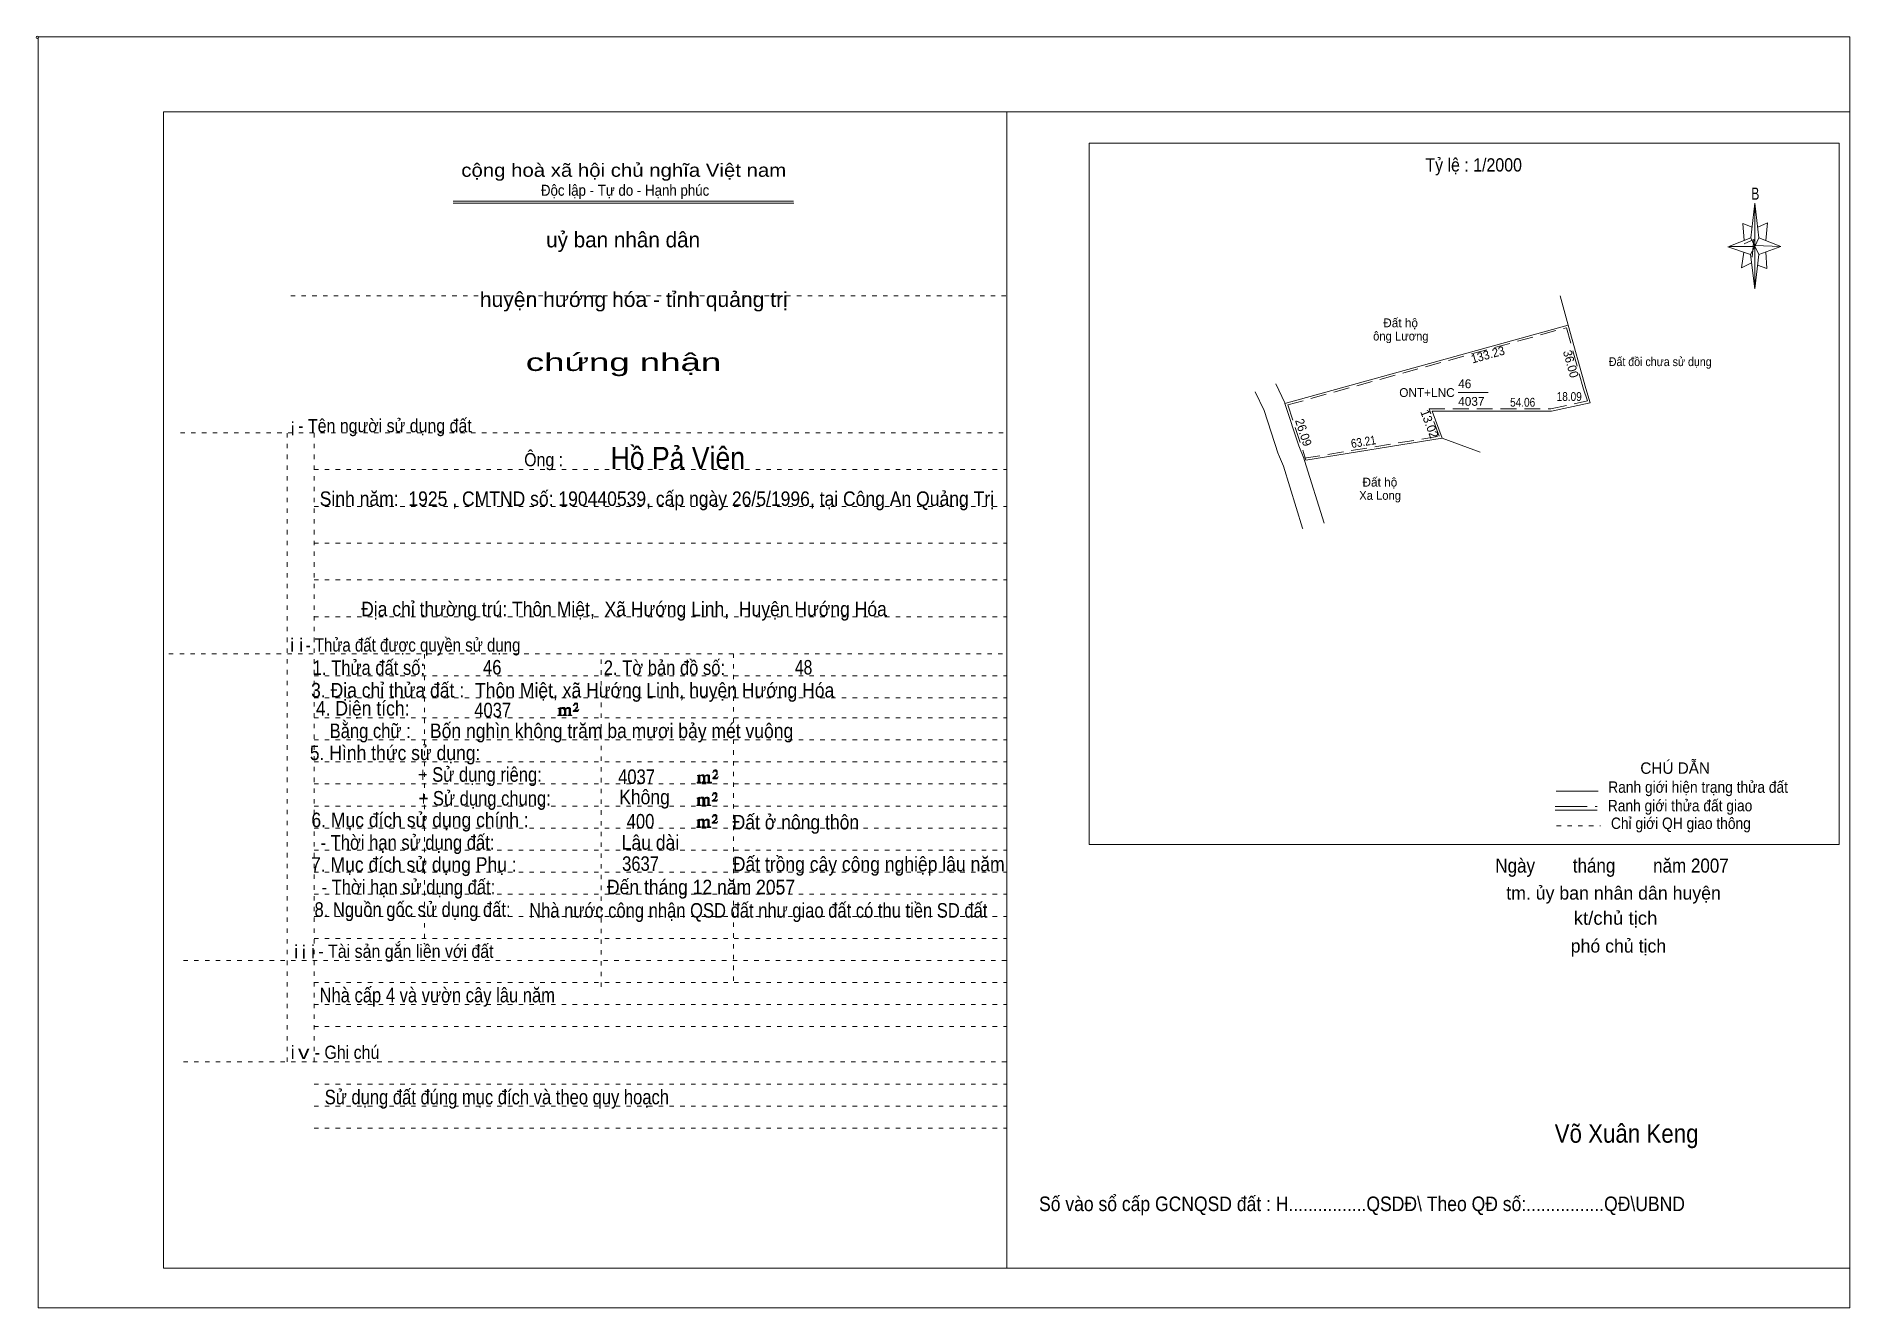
# Model space of a CAD drawing. Header units: centimetres. Extents: x -1.6 to 39.5, y -3.3 to 25.5.
import ezdxf
from ezdxf.enums import TextEntityAlignment as Align

# ---------------------------------------------------------------- set-up
doc = ezdxf.new("R2010")
doc.units = ezdxf.units.CM
doc.header["$LTSCALE"] = 0.12
for name, pattern in [('DOTTED', [1.5, 0.3, -1.2]), ('LONG_DASHED', [7.5, 6, -1.5]), ('MEDIUM_DASHED', [4.5, 3, -1.5])]:
    doc.linetypes.add(name, pattern=pattern)
for name, color, linetype, lineweight in [('1', 7, 'DOTTED', 13), ('10', 7, 'Continuous', 13), ('13', 7, 'Continuous', 13), ('4', 7, 'Continuous', 13), ('5', 7, 'Continuous', 13), ('50', 7, 'Continuous', 13)]:
    doc.layers.add(name, color=color, linetype=linetype, lineweight=lineweight)
doc.layers.add('30', color=7, linetype='Continuous')

msp = doc.modelspace()

# ---------------------------------------------------------------- hatches: boundary and pattern name
at = {"layer": '50'}
for points in [[(10.27, 10.13), (10.27, 10.12), (10.27, 10.11), (10.25, 10.11), (10.24, 10.11), (10.24, 10.1), (10.33, 10.1), (10.33, 10.11), (10.32, 10.11), (10.31, 10.11), (10.31, 10.12), (10.31, 10.13), (10.31, 10.24), (10.31, 10.25), (10.32, 10.26), (10.34, 10.26), (10.35, 10.26), (10.36, 10.26), (10.37, 10.25), (10.39, 10.22), (10.39, 10.13), (10.37, 10.12), (10.37, 10.11), (10.36, 10.11), (10.35, 10.11), (10.35, 10.1), (10.44, 10.1), (10.44, 10.11), (10.43, 10.11), (10.42, 10.11), (10.42, 10.12), (10.42, 10.13), (10.42, 10.24), (10.44, 10.26), (10.45, 10.26), (10.46, 10.26), (10.49, 10.26), (10.49, 10.25), (10.5, 10.24), (10.5, 10.22), (10.5, 10.13), (10.5, 10.12), (10.49, 10.11), (10.49, 10.11), (10.47, 10.11), (10.47, 10.1), (10.56, 10.1), (10.56, 10.11), (10.55, 10.11), (10.54, 10.11), (10.53, 10.12), (10.53, 10.13), (10.53, 10.2), (10.53, 10.25), (10.53, 10.26), (10.52, 10.27), (10.5, 10.28), (10.47, 10.28), (10.46, 10.28), (10.44, 10.27), (10.41, 10.25), (10.41, 10.26), (10.4, 10.28), (10.39, 10.28), (10.37, 10.28), (10.35, 10.28), (10.34, 10.28), (10.32, 10.26), (10.31, 10.26), (10.31, 10.25), (10.31, 10.25), (10.31, 10.26), (10.31, 10.28), (10.24, 10.26), (10.24, 10.26), (10.25, 10.26), (10.27, 10.25), (10.27, 10.24), (10.27, 10.23)], [(10.69, 10.19), (10.72, 10.24), (10.72, 10.24), (10.71, 10.22), (10.69, 10.22), (10.68, 10.22), (10.63, 10.22), (10.66, 10.26), (10.67, 10.27), (10.69, 10.28), (10.69, 10.3), (10.69, 10.32), (10.69, 10.34), (10.69, 10.35), (10.69, 10.37), (10.68, 10.38), (10.67, 10.38), (10.66, 10.39), (10.65, 10.39), (10.63, 10.38), (10.63, 10.38), (10.62, 10.37), (10.61, 10.35), (10.59, 10.33), (10.61, 10.33), (10.61, 10.35), (10.62, 10.35), (10.63, 10.36), (10.65, 10.36), (10.66, 10.36), (10.67, 10.35), (10.68, 10.35), (10.68, 10.32), (10.68, 10.3), (10.66, 10.28), (10.66, 10.26), (10.65, 10.25), (10.59, 10.2), (10.59, 10.19)], [(13.42, 8.61), (13.42, 8.6), (13.42, 8.59), (13.41, 8.59), (13.4, 8.59), (13.4, 8.57), (13.48, 8.57), (13.48, 8.59), (13.47, 8.59), (13.46, 8.59), (13.46, 8.6), (13.46, 8.61), (13.46, 8.72), (13.46, 8.73), (13.47, 8.74), (13.5, 8.74), (13.51, 8.74), (13.52, 8.74), (13.53, 8.73), (13.54, 8.69), (13.54, 8.61), (13.53, 8.6), (13.53, 8.59), (13.52, 8.59), (13.51, 8.59), (13.51, 8.57), (13.6, 8.57), (13.6, 8.59), (13.58, 8.59), (13.57, 8.59), (13.57, 8.6), (13.57, 8.61), (13.57, 8.72), (13.6, 8.74), (13.61, 8.74), (13.62, 8.74), (13.64, 8.74), (13.64, 8.73), (13.65, 8.72), (13.65, 8.69), (13.65, 8.61), (13.65, 8.6), (13.64, 8.59), (13.64, 8.59), (13.63, 8.59), (13.63, 8.57), (13.72, 8.57), (13.72, 8.59), (13.7, 8.59), (13.69, 8.59), (13.68, 8.6), (13.68, 8.61), (13.68, 8.68), (13.68, 8.73), (13.68, 8.74), (13.67, 8.75), (13.65, 8.76), (13.63, 8.76), (13.62, 8.76), (13.6, 8.75), (13.56, 8.73), (13.56, 8.74), (13.55, 8.76), (13.54, 8.76), (13.53, 8.76), (13.51, 8.76), (13.5, 8.76), (13.47, 8.74), (13.46, 8.74), (13.46, 8.73), (13.46, 8.73), (13.46, 8.74), (13.46, 8.76), (13.4, 8.74), (13.4, 8.74), (13.41, 8.74), (13.42, 8.73), (13.42, 8.72), (13.42, 8.71)], [(13.85, 8.67), (13.87, 8.72), (13.87, 8.72), (13.86, 8.69), (13.85, 8.69), (13.84, 8.69), (13.78, 8.69), (13.82, 8.74), (13.83, 8.75), (13.85, 8.76), (13.85, 8.78), (13.85, 8.79), (13.85, 8.82), (13.85, 8.83), (13.85, 8.85), (13.84, 8.86), (13.83, 8.86), (13.82, 8.87), (13.8, 8.87), (13.78, 8.86), (13.78, 8.86), (13.77, 8.85), (13.76, 8.83), (13.75, 8.81), (13.76, 8.81), (13.76, 8.83), (13.77, 8.83), (13.78, 8.84), (13.8, 8.84), (13.82, 8.84), (13.83, 8.83), (13.84, 8.83), (13.84, 8.79), (13.84, 8.78), (13.82, 8.76), (13.82, 8.74), (13.8, 8.73), (13.75, 8.68), (13.75, 8.67)], [(13.41, 8.09), (13.41, 8.08), (13.41, 8.07), (13.4, 8.07), (13.39, 8.07), (13.39, 8.06), (13.48, 8.06), (13.48, 8.07), (13.47, 8.07), (13.45, 8.07), (13.45, 8.08), (13.45, 8.09), (13.45, 8.2), (13.45, 8.21), (13.47, 8.23), (13.49, 8.23), (13.5, 8.23), (13.51, 8.23), (13.52, 8.21), (13.53, 8.18), (13.53, 8.09), (13.52, 8.08), (13.52, 8.07), (13.51, 8.07), (13.5, 8.07), (13.5, 8.06), (13.59, 8.06), (13.59, 8.07), (13.58, 8.07), (13.57, 8.07), (13.57, 8.08), (13.57, 8.09), (13.57, 8.2), (13.59, 8.23), (13.6, 8.23), (13.61, 8.23), (13.63, 8.23), (13.63, 8.21), (13.64, 8.2), (13.64, 8.18), (13.64, 8.09), (13.64, 8.08), (13.63, 8.07), (13.63, 8.07), (13.62, 8.07), (13.62, 8.06), (13.71, 8.06), (13.71, 8.07), (13.7, 8.07), (13.69, 8.07), (13.67, 8.08), (13.67, 8.09), (13.67, 8.17), (13.67, 8.21), (13.67, 8.23), (13.66, 8.24), (13.64, 8.25), (13.62, 8.25), (13.61, 8.25), (13.59, 8.24), (13.55, 8.21), (13.55, 8.23), (13.54, 8.25), (13.53, 8.25), (13.52, 8.25), (13.5, 8.25), (13.49, 8.25), (13.47, 8.23), (13.45, 8.23), (13.45, 8.21), (13.45, 8.21), (13.45, 8.23), (13.45, 8.25), (13.39, 8.23), (13.39, 8.23), (13.4, 8.23), (13.41, 8.21), (13.41, 8.2), (13.41, 8.19)], [(13.84, 8.16), (13.86, 8.2), (13.86, 8.2), (13.85, 8.18), (13.84, 8.18), (13.83, 8.18), (13.77, 8.18), (13.81, 8.23), (13.82, 8.24), (13.84, 8.25), (13.84, 8.27), (13.84, 8.28), (13.84, 8.3), (13.84, 8.31), (13.84, 8.34), (13.83, 8.35), (13.82, 8.35), (13.81, 8.36), (13.8, 8.36), (13.77, 8.35), (13.77, 8.35), (13.76, 8.34), (13.75, 8.31), (13.74, 8.29), (13.75, 8.29), (13.75, 8.31), (13.76, 8.31), (13.77, 8.33), (13.8, 8.33), (13.81, 8.33), (13.82, 8.31), (13.83, 8.31), (13.83, 8.28), (13.83, 8.27), (13.81, 8.25), (13.81, 8.23), (13.8, 8.21), (13.74, 8.17), (13.74, 8.16)], [(13.84, 7.66), (13.86, 7.71), (13.86, 7.71), (13.85, 7.68), (13.84, 7.68), (13.83, 7.68), (13.77, 7.68), (13.81, 7.73), (13.82, 7.74), (13.84, 7.75), (13.84, 7.77), (13.84, 7.78), (13.84, 7.81), (13.84, 7.82), (13.84, 7.84), (13.83, 7.85), (13.82, 7.85), (13.81, 7.86), (13.79, 7.86), (13.77, 7.85), (13.77, 7.85), (13.76, 7.84), (13.75, 7.82), (13.74, 7.8), (13.75, 7.8), (13.75, 7.82), (13.76, 7.82), (13.77, 7.83), (13.79, 7.83), (13.81, 7.83), (13.82, 7.82), (13.83, 7.82), (13.83, 7.78), (13.83, 7.77), (13.81, 7.75), (13.81, 7.73), (13.79, 7.72), (13.74, 7.67), (13.74, 7.66)], [(13.41, 7.6), (13.41, 7.59), (13.41, 7.58), (13.4, 7.58), (13.39, 7.58), (13.39, 7.56), (13.47, 7.56), (13.47, 7.58), (13.46, 7.58), (13.45, 7.58), (13.45, 7.59), (13.45, 7.6), (13.45, 7.71), (13.45, 7.72), (13.46, 7.73), (13.49, 7.73), (13.5, 7.73), (13.51, 7.73), (13.52, 7.72), (13.53, 7.68), (13.53, 7.6), (13.52, 7.59), (13.52, 7.58), (13.51, 7.58), (13.5, 7.58), (13.5, 7.56), (13.59, 7.56), (13.59, 7.58), (13.57, 7.58), (13.56, 7.58), (13.56, 7.59), (13.56, 7.6), (13.56, 7.71), (13.59, 7.73), (13.6, 7.73), (13.61, 7.73), (13.63, 7.73), (13.63, 7.72), (13.64, 7.71), (13.64, 7.68), (13.64, 7.6), (13.64, 7.59), (13.63, 7.58), (13.63, 7.58), (13.62, 7.58), (13.62, 7.56), (13.71, 7.56), (13.71, 7.58), (13.69, 7.58), (13.68, 7.58), (13.67, 7.59), (13.67, 7.6), (13.67, 7.67), (13.67, 7.72), (13.67, 7.73), (13.66, 7.74), (13.64, 7.75), (13.62, 7.75), (13.61, 7.75), (13.59, 7.74), (13.55, 7.72), (13.55, 7.73), (13.54, 7.75), (13.53, 7.75), (13.52, 7.75), (13.5, 7.75), (13.49, 7.75), (13.46, 7.73), (13.45, 7.73), (13.45, 7.72), (13.45, 7.72), (13.45, 7.73), (13.45, 7.75), (13.39, 7.73), (13.39, 7.73), (13.4, 7.73), (13.41, 7.72), (13.41, 7.71), (13.41, 7.7)]]:
    msp.add_hatch(color=256, dxfattribs=at).paths.add_polyline_path(points)

# ---------------------------------------------------------------- linework, layer by layer
at = {"layer": '1', "linetype": 'Continuous'}
for p, q in [((1.31, -2.42), (1.31, 23.78)), ((1.31, 23.78), (39.51, 23.78)), ((20.41, -2.42), (20.41, 23.78)), ((39.51, -2.42), (39.51, 23.78)), ((7.87, 21.76), (15.58, 21.76)), ((7.87, 21.71), (15.59, 21.71)), ((37.26, 20.55), (36.75, 20.72)), ((1.31, -2.42), (39.51, -2.42))]:
    msp.add_line(p, q, dxfattribs=at)
at = {"layer": '1'}
for p, q in [((4.19, 19.61), (20.41, 19.61)), ((1.69, 16.51), (20.41, 16.51)), ((4.11, 2.25), (4.11, 16.51)), ((4.72, 2.25), (4.72, 16.51)), ((4.72, 15.68), (20.41, 15.68)), ((4.72, 14.84), (20.41, 14.84)), ((4.72, 14.01), (20.41, 14.01)), ((4.72, 13.18), (20.41, 13.18)), ((4.72, 12.34), (20.41, 12.34)), ((1.43, 11.5), (20.41, 11.5)), ((7.22, 5.05), (7.22, 11.5)), ((11.22, 3.95), (11.22, 11.5)), ((14.22, 4.09), (14.22, 11.5)), ((4.72, 11), (20.41, 11)), ((4.72, 10.5), (20.41, 10.5)), ((4.72, 10.05), (20.41, 10.05)), ((4.72, 9.55), (20.41, 9.55)), ((4.72, 9.05), (20.41, 9.05)), ((4.72, 8.55), (20.41, 8.55)), ((4.72, 8.05), (20.41, 8.05)), ((4.72, 7.55), (20.41, 7.55)), ((4.72, 7.05), (20.41, 7.05)), ((4.72, 6.55), (20.41, 6.55)), ((4.72, 6.05), (20.41, 6.05)), ((4.72, 5.55), (20.41, 5.55)), ((4.72, 5.05), (20.41, 5.05)), ((1.76, 4.55), (20.41, 4.55)), ((4.72, 4.05), (20.41, 4.05)), ((4.72, 3.55), (20.41, 3.55)), ((4.72, 3.05), (20.41, 3.05)), ((1.76, 2.25), (20.41, 2.25)), ((4.72, 1.75), (20.41, 1.75)), ((4.72, 1.25), (20.41, 1.25)), ((4.72, 0.75), (20.41, 0.75))]:
    msp.add_line(p, q, dxfattribs=at)
at = {"layer": '1', "linetype": 'Continuous'}
msp.add_lwpolyline([(-1.53, -3.32), (39.51, -3.32), (39.51, 25.48), (-1.53, 25.48)], close=True, dxfattribs=at)
msp.add_lwpolyline([(37.27, 20.35), (37.06, 20.25), (37.11, 20.6)], dxfattribs=at)
at = {"layer": '10'}
for p, q in [((32.95, 19.61), (33.13, 18.95)), ((26.71, 17.17), (33.13, 18.95)), ((27.19, 15.89), (30.28, 16.39)), ((30.28, 16.39), (31.14, 16.07)), ((27.16, 15.88), (27.6, 14.46))]:
    msp.add_line(p, q, dxfattribs=at)
at = {"layer": '10', "linetype": 'MEDIUM_DASHED'}
for p, q in [((26.78, 17.14), (33.09, 18.89)), ((26.78, 17.14), (27.19, 15.89)), ((27.15, 15.93), (30.21, 16.43))]:
    msp.add_line(p, q, dxfattribs=at)
at = {"layer": '10'}
for points in [[(30.28, 16.39), (30.05, 17), (32.75, 17), (33.63, 17.19), (33.53, 17.51), (33.13, 18.95)], [(26.57, 16.02), (26.56, 16.03), (26.24, 17.01), (26.04, 17.44)], [(26.71, 17.17), (26.71, 17.19), (26.51, 17.62)], [(26.71, 17.17), (27.03, 16.21), (27.14, 15.93), (27.16, 15.88)], [(27.12, 14.33), (27.11, 14.35), (26.68, 15.75), (26.57, 16.02)]]:
    msp.add_lwpolyline(points, dxfattribs=at)
at = {"layer": '10', "linetype": 'MEDIUM_DASHED'}
msp.add_lwpolyline([(30.21, 16.43), (29.98, 17.05), (32.74, 17.05), (33.57, 17.23), (33.48, 17.5), (33.09, 18.89)], dxfattribs=at)
at = {"layer": '13'}
msp.add_line((30.64, 17.42), (31.32, 17.42), dxfattribs=at)
at = {"layer": '4'}
for p, q in [((32.86, 8.39), (33.81, 8.39)), ((32.84, 7.96), (33.79, 7.96))]:
    msp.add_line(p, q, dxfattribs=at)
at = {"layer": '4', "linetype": 'LONG_DASHED'}
msp.add_line((32.84, 8.04), (33.79, 8.04), dxfattribs=at)
at = {"layer": '4', "linetype": 'DOTTED'}
msp.add_line((32.87, 7.6), (33.86, 7.6), dxfattribs=at)
at = {"layer": '4'}
msp.add_lwpolyline([(22.28, 23.07), (39.27, 23.07), (39.27, 7.18), (22.28, 7.18)], close=True, dxfattribs=at)
msp.add_circle((-1.55, 25.47), 0.025, dxfattribs=at)
at = {"layer": '5'}
for p, q in [((37.27, 20.93), (37.36, 21.71)), ((37.45, 20.55), (37.36, 19.77)), ((37.45, 20.93), (37.95, 20.73)), ((37.61, 20.61), (37.63, 20.23)), ((37.63, 20.23), (37.42, 20.31))]:
    msp.add_line(p, q, dxfattribs=at)
for points in [[(37.36, 21.71), (37.45, 20.93), (37.36, 20.73)], [(37.36, 20.73), (36.77, 20.73), (37.27, 20.93), (37.45, 20.55), (37.95, 20.73), (37.36, 20.75)], [(37.36, 20.73), (37.36, 19.77), (37.26, 20.55)]]:
    msp.add_lwpolyline(points, close=True, dxfattribs=at)
for points in [[(37.3, 21.17), (37.09, 21.25), (37.12, 20.87)], [(37.43, 21.17), (37.65, 21.27), (37.61, 20.87)], [(37.36, 20.73), (37.27, 20.93), (36.77, 20.73)], [(37.12, 20.79), (37.34, 20.89), (37.3, 20.49)], [(37.36, 20.73), (37.45, 20.55), (37.95, 20.73)]]:
    msp.add_lwpolyline(points, dxfattribs=at)
at = {"layer": '50'}
for points in [[(10.27, 10.13), (10.27, 10.12), (10.27, 10.11), (10.25, 10.11), (10.24, 10.11), (10.24, 10.1), (10.33, 10.1), (10.33, 10.11), (10.32, 10.11), (10.31, 10.11), (10.31, 10.12), (10.31, 10.13), (10.31, 10.24), (10.31, 10.25), (10.32, 10.26), (10.34, 10.26), (10.35, 10.26), (10.36, 10.26), (10.37, 10.25), (10.39, 10.22), (10.39, 10.13), (10.37, 10.12), (10.37, 10.11), (10.36, 10.11), (10.35, 10.11), (10.35, 10.1), (10.44, 10.1), (10.44, 10.11), (10.43, 10.11), (10.42, 10.11), (10.42, 10.12), (10.42, 10.13), (10.42, 10.24), (10.44, 10.26), (10.45, 10.26), (10.46, 10.26), (10.49, 10.26), (10.49, 10.25), (10.5, 10.24), (10.5, 10.22), (10.5, 10.13), (10.5, 10.12), (10.49, 10.11), (10.49, 10.11), (10.47, 10.11), (10.47, 10.1), (10.56, 10.1), (10.56, 10.11), (10.55, 10.11), (10.54, 10.11), (10.53, 10.12), (10.53, 10.13), (10.53, 10.2), (10.53, 10.25), (10.53, 10.26), (10.52, 10.27), (10.5, 10.28), (10.47, 10.28), (10.46, 10.28), (10.44, 10.27), (10.41, 10.25), (10.41, 10.26), (10.4, 10.28), (10.39, 10.28), (10.37, 10.28), (10.35, 10.28), (10.34, 10.28), (10.32, 10.26), (10.31, 10.26), (10.31, 10.25), (10.31, 10.25), (10.31, 10.26), (10.31, 10.28), (10.24, 10.26), (10.24, 10.26), (10.25, 10.26), (10.27, 10.25), (10.27, 10.24), (10.27, 10.23)], [(10.69, 10.19), (10.72, 10.24), (10.72, 10.24), (10.71, 10.22), (10.69, 10.22), (10.68, 10.22), (10.63, 10.22), (10.66, 10.26), (10.67, 10.27), (10.69, 10.28), (10.69, 10.3), (10.69, 10.32), (10.69, 10.34), (10.69, 10.35), (10.69, 10.37), (10.68, 10.38), (10.67, 10.38), (10.66, 10.39), (10.65, 10.39), (10.63, 10.38), (10.63, 10.38), (10.62, 10.37), (10.61, 10.35), (10.59, 10.33), (10.61, 10.33), (10.61, 10.35), (10.62, 10.35), (10.63, 10.36), (10.65, 10.36), (10.66, 10.36), (10.67, 10.35), (10.68, 10.35), (10.68, 10.32), (10.68, 10.3), (10.66, 10.28), (10.66, 10.26), (10.65, 10.25), (10.59, 10.2), (10.59, 10.19)], [(13.42, 8.61), (13.42, 8.6), (13.42, 8.59), (13.41, 8.59), (13.4, 8.59), (13.4, 8.57), (13.48, 8.57), (13.48, 8.59), (13.47, 8.59), (13.46, 8.59), (13.46, 8.6), (13.46, 8.61), (13.46, 8.72), (13.46, 8.73), (13.47, 8.74), (13.5, 8.74), (13.51, 8.74), (13.52, 8.74), (13.53, 8.73), (13.54, 8.69), (13.54, 8.61), (13.53, 8.6), (13.53, 8.59), (13.52, 8.59), (13.51, 8.59), (13.51, 8.57), (13.6, 8.57), (13.6, 8.59), (13.58, 8.59), (13.57, 8.59), (13.57, 8.6), (13.57, 8.61), (13.57, 8.72), (13.6, 8.74), (13.61, 8.74), (13.62, 8.74), (13.64, 8.74), (13.64, 8.73), (13.65, 8.72), (13.65, 8.69), (13.65, 8.61), (13.65, 8.6), (13.64, 8.59), (13.64, 8.59), (13.63, 8.59), (13.63, 8.57), (13.72, 8.57), (13.72, 8.59), (13.7, 8.59), (13.69, 8.59), (13.68, 8.6), (13.68, 8.61), (13.68, 8.68), (13.68, 8.73), (13.68, 8.74), (13.67, 8.75), (13.65, 8.76), (13.63, 8.76), (13.62, 8.76), (13.6, 8.75), (13.56, 8.73), (13.56, 8.74), (13.55, 8.76), (13.54, 8.76), (13.53, 8.76), (13.51, 8.76), (13.5, 8.76), (13.47, 8.74), (13.46, 8.74), (13.46, 8.73), (13.46, 8.73), (13.46, 8.74), (13.46, 8.76), (13.4, 8.74), (13.4, 8.74), (13.41, 8.74), (13.42, 8.73), (13.42, 8.72), (13.42, 8.71)], [(13.85, 8.67), (13.87, 8.72), (13.87, 8.72), (13.86, 8.69), (13.85, 8.69), (13.84, 8.69), (13.78, 8.69), (13.82, 8.74), (13.83, 8.75), (13.85, 8.76), (13.85, 8.78), (13.85, 8.79), (13.85, 8.82), (13.85, 8.83), (13.85, 8.85), (13.84, 8.86), (13.83, 8.86), (13.82, 8.87), (13.8, 8.87), (13.78, 8.86), (13.78, 8.86), (13.77, 8.85), (13.76, 8.83), (13.75, 8.81), (13.76, 8.81), (13.76, 8.83), (13.77, 8.83), (13.78, 8.84), (13.8, 8.84), (13.82, 8.84), (13.83, 8.83), (13.84, 8.83), (13.84, 8.79), (13.84, 8.78), (13.82, 8.76), (13.82, 8.74), (13.8, 8.73), (13.75, 8.68), (13.75, 8.67)], [(13.41, 8.09), (13.41, 8.08), (13.41, 8.07), (13.4, 8.07), (13.39, 8.07), (13.39, 8.06), (13.48, 8.06), (13.48, 8.07), (13.47, 8.07), (13.45, 8.07), (13.45, 8.08), (13.45, 8.09), (13.45, 8.2), (13.45, 8.21), (13.47, 8.23), (13.49, 8.23), (13.5, 8.23), (13.51, 8.23), (13.52, 8.21), (13.53, 8.18), (13.53, 8.09), (13.52, 8.08), (13.52, 8.07), (13.51, 8.07), (13.5, 8.07), (13.5, 8.06), (13.59, 8.06), (13.59, 8.07), (13.58, 8.07), (13.57, 8.07), (13.57, 8.08), (13.57, 8.09), (13.57, 8.2), (13.59, 8.23), (13.6, 8.23), (13.61, 8.23), (13.63, 8.23), (13.63, 8.21), (13.64, 8.2), (13.64, 8.18), (13.64, 8.09), (13.64, 8.08), (13.63, 8.07), (13.63, 8.07), (13.62, 8.07), (13.62, 8.06), (13.71, 8.06), (13.71, 8.07), (13.7, 8.07), (13.69, 8.07), (13.67, 8.08), (13.67, 8.09), (13.67, 8.17), (13.67, 8.21), (13.67, 8.23), (13.66, 8.24), (13.64, 8.25), (13.62, 8.25), (13.61, 8.25), (13.59, 8.24), (13.55, 8.21), (13.55, 8.23), (13.54, 8.25), (13.53, 8.25), (13.52, 8.25), (13.5, 8.25), (13.49, 8.25), (13.47, 8.23), (13.45, 8.23), (13.45, 8.21), (13.45, 8.21), (13.45, 8.23), (13.45, 8.25), (13.39, 8.23), (13.39, 8.23), (13.4, 8.23), (13.41, 8.21), (13.41, 8.2), (13.41, 8.19)], [(13.84, 8.16), (13.86, 8.2), (13.86, 8.2), (13.85, 8.18), (13.84, 8.18), (13.83, 8.18), (13.77, 8.18), (13.81, 8.23), (13.82, 8.24), (13.84, 8.25), (13.84, 8.27), (13.84, 8.28), (13.84, 8.3), (13.84, 8.31), (13.84, 8.34), (13.83, 8.35), (13.82, 8.35), (13.81, 8.36), (13.8, 8.36), (13.77, 8.35), (13.77, 8.35), (13.76, 8.34), (13.75, 8.31), (13.74, 8.29), (13.75, 8.29), (13.75, 8.31), (13.76, 8.31), (13.77, 8.33), (13.8, 8.33), (13.81, 8.33), (13.82, 8.31), (13.83, 8.31), (13.83, 8.28), (13.83, 8.27), (13.81, 8.25), (13.81, 8.23), (13.8, 8.21), (13.74, 8.17), (13.74, 8.16)], [(13.84, 7.66), (13.86, 7.71), (13.86, 7.71), (13.85, 7.68), (13.84, 7.68), (13.83, 7.68), (13.77, 7.68), (13.81, 7.73), (13.82, 7.74), (13.84, 7.75), (13.84, 7.77), (13.84, 7.78), (13.84, 7.81), (13.84, 7.82), (13.84, 7.84), (13.83, 7.85), (13.82, 7.85), (13.81, 7.86), (13.79, 7.86), (13.77, 7.85), (13.77, 7.85), (13.76, 7.84), (13.75, 7.82), (13.74, 7.8), (13.75, 7.8), (13.75, 7.82), (13.76, 7.82), (13.77, 7.83), (13.79, 7.83), (13.81, 7.83), (13.82, 7.82), (13.83, 7.82), (13.83, 7.78), (13.83, 7.77), (13.81, 7.75), (13.81, 7.73), (13.79, 7.72), (13.74, 7.67), (13.74, 7.66)], [(13.41, 7.6), (13.41, 7.59), (13.41, 7.58), (13.4, 7.58), (13.39, 7.58), (13.39, 7.56), (13.47, 7.56), (13.47, 7.58), (13.46, 7.58), (13.45, 7.58), (13.45, 7.59), (13.45, 7.6), (13.45, 7.71), (13.45, 7.72), (13.46, 7.73), (13.49, 7.73), (13.5, 7.73), (13.51, 7.73), (13.52, 7.72), (13.53, 7.68), (13.53, 7.6), (13.52, 7.59), (13.52, 7.58), (13.51, 7.58), (13.5, 7.58), (13.5, 7.56), (13.59, 7.56), (13.59, 7.58), (13.57, 7.58), (13.56, 7.58), (13.56, 7.59), (13.56, 7.6), (13.56, 7.71), (13.59, 7.73), (13.6, 7.73), (13.61, 7.73), (13.63, 7.73), (13.63, 7.72), (13.64, 7.71), (13.64, 7.68), (13.64, 7.6), (13.64, 7.59), (13.63, 7.58), (13.63, 7.58), (13.62, 7.58), (13.62, 7.56), (13.71, 7.56), (13.71, 7.58), (13.69, 7.58), (13.68, 7.58), (13.67, 7.59), (13.67, 7.6), (13.67, 7.67), (13.67, 7.72), (13.67, 7.73), (13.66, 7.74), (13.64, 7.75), (13.62, 7.75), (13.61, 7.75), (13.59, 7.74), (13.55, 7.72), (13.55, 7.73), (13.54, 7.75), (13.53, 7.75), (13.52, 7.75), (13.5, 7.75), (13.49, 7.75), (13.46, 7.73), (13.45, 7.73), (13.45, 7.72), (13.45, 7.72), (13.45, 7.73), (13.45, 7.75), (13.39, 7.73), (13.39, 7.73), (13.4, 7.73), (13.41, 7.72), (13.41, 7.71), (13.41, 7.7)]]:
    msp.add_lwpolyline(points, close=True, dxfattribs=at)

# ---------------------------------------------------------------- texts
at = {"layer": '1'}
for s, height, width, p in [('cộng hoà xã hội chủ nghĩa Việt nam', 0.3, 1.15, (11.735, 22.31)), ('Độc lập - Tự do - Hạnh phúc', 0.25, 0.9, (11.765, 21.88)), ('chứng nhận', 0.4, 1.55, (11.73, 17.91)), ('- Tên người sử dụng đất', 0.3, 0.9, (6.325, 16.52)), ('- Thửa đất được quyền sử dụng', 0.3, 0.85, (6.96, 11.55)), ('- Tài sản gắn liền với đất ', 0.3, 0.9, (6.85, 4.61)), ('v', 0.3, 1.3, (4.485, 2.32)), ('- Ghi chú', 0.3, 0.9, (5.465, 2.32))]:
    msp.add_text(s, height=height, dxfattribs=dict(at, width=width)).set_placement(p, align=Align.CENTER)
for s, height, p in [('uỷ ban nhân dân', 0.35, (11.72, 20.71)), ('i', 0.3, (4.235, 16.45)), ('i', 0.3, (4.225, 11.55)), ('i', 0.3, (4.425, 11.55)), ('i', 0.3, (4.315, 4.6)), ('i', 0.3, (4.485, 4.59)), ('i', 0.3, (4.695, 4.6)), ('i', 0.3, (4.235, 2.32))]:
    msp.add_text(s, height=height, dxfattribs=at).set_placement(p, align=Align.CENTER)
at = {"layer": '10'}
for s, height, width, p in [('Tỷ lệ : 1/2000', 0.3, 0.9, (30.99, 22.43)), ('ông Lương', 0.2, 0.95, (29.34, 18.6)), ('Đất đồi chưa sử dụng ', 0.2, 0.9, (35.25, 18.02)), ('Hồ Pả Viên', 0.5, 0.9, (12.96, 15.69)), ('Xa Long', 0.2, 0.95, (28.87, 14.99)), ('Võ Xuân Keng', 0.42, 0.9, (34.455, 0.42))]:
    msp.add_text(s, height=height, dxfattribs=dict(at, width=width)).set_placement(p, align=Align.CENTER)
for p in [(29.335, 18.9), (28.865, 15.29)]:
    msp.add_text('Đất hộ', height=0.2, dxfattribs=at).set_placement(p, align=Align.CENTER)
for s, p in [('46', (30.64, 17.52)), ('4037', (30.64, 17.12))]:
    msp.add_text(s, height=0.2, dxfattribs=at).set_placement(p)
msp.add_text('ONT+LNC', height=0.2, dxfattribs=at).set_placement((30.56, 17.32), align=Align.RIGHT)
at = {"layer": '30'}
for s, rotation, width, p in [('133.23', 15.56, 0.95, (31.338, 18.183)), ('36.00', 285.566, 0.95, (33.096, 18.042)), ('26.09', 288.182, 0.95, (27.04, 16.486)), ('63.21', 9.333, 0.85, (28.509, 16.207))]:
    msp.add_text(s, height=0.2, rotation=rotation, dxfattribs=dict(at, width=width)).set_placement(p, align=Align.CENTER)
at = {"layer": '30', "width": 0.85}
for s, p in [('54.06', (32.1, 17.1)), ('18.09', (33.155, 17.23))]:
    msp.add_text(s, height=0.2, dxfattribs=at).set_placement(p, align=Align.CENTER)
at = {"layer": '30'}
msp.add_text('13.02', height=0.2, rotation=290.788, dxfattribs=at).set_placement((29.896, 16.675), align=Align.CENTER)
at = {"layer": '4'}
msp.add_text('CHÚ DẪN', height=0.2591, dxfattribs=at).set_placement((35.555, 8.78), align=Align.CENTER)
at = {"layer": '4', "width": 0.9}
for s, p in [('Ranh giới hiện trạng thửa đất', (36.075, 8.35)), ('Ranh giới thửa đất giao ', (35.71, 7.93)), ('Chỉ giới QH giao thông', (35.685, 7.53))]:
    msp.add_text(s, height=0.2591, dxfattribs=at).set_placement(p, align=Align.CENTER)
at = {"layer": '5', "width": 0.75}
msp.add_text('B', height=0.276, dxfattribs=at).set_placement((37.37, 21.79), align=Align.CENTER)
at = {"layer": '50'}
for s, height, width, p in [('  huyện hướng hóa - tỉnh quảng trị', 0.34, 1.05, (11.83, 19.36)), ('Ông :', 0.3, 0.9, (9.92, 15.75)), ('Sinh năm:  1925 , CMTND số: 190440539, cấp ngày 26/5/1996, tại Công An Quảng Trị', 0.33, 0.9, (12.485, 14.85)), ('Địa chỉ thường trú: Thôn Miệt,  Xã Hướng Linh,  Huyện Hướng Hóa', 0.33, 0.9, (11.74, 12.35)), ('1. Thửa đất số:  ', 0.33, 0.85, (6.065, 11.02)), ('46', 0.33, 0.85, (8.755, 11.03)), ('2. Tờ bản đồ số:  ', 0.33, 0.85, (12.76, 11.02)), ('48', 0.33, 0.8, (15.81, 11.03)), ('3. Địa chỉ thửa đất : ', 0.33, 0.9, (6.44, 10.51)), ('Thôn Miệt, xã Hướng Linh, huyện Hướng Hóa', 0.33, 0.9, (12.435, 10.51)), ('4. Diện tích: ', 0.33, 0.9, (5.875, 10.1)), ('4037', 0.33, 0.85, (8.765, 10.06)), ('Bằng chữ :', 0.33, 0.85, (5.99, 9.59)), ('Bốn nghìn không trăm ba mươi bảy mét vuông', 0.33, 0.9, (11.46, 9.59)), ('5. Hình thức sử dụng:', 0.33, 0.9, (6.555, 9.09)), ('+ Sử dụng riêng:', 0.33, 0.85, (8.475, 8.6)), ('4037', 0.33, 0.85, (12.025, 8.55)), ('+ Sử dụng chung:', 0.33, 0.85, (8.585, 8.06)), ('Không', 0.33, 0.9, (12.205, 8.09)), ('6. Mục đích sử dụng chính :', 0.33, 0.9, (7.12, 7.57)), ('400', 0.33, 0.85, (12.115, 7.54)), ('Đất ở nông thôn', 0.33, 0.9, (15.635, 7.52)), ('- Thời hạn sử dụng đất:', 0.33, 0.85, (6.835, 7.06)), ('Lâu dài', 0.33, 0.9, (12.34, 7.06)), ('7. Mục đích sử dụng Phụ :', 0.33, 0.9, (6.98, 6.56)), ('3637', 0.33, 0.85, (12.115, 6.58)), ('Đất trồng cây công nghiệp lâu năm', 0.33, 0.9, (17.285, 6.57)), ('Ngày        tháng        năm 2007', 0.32, 0.9, (34.125, 6.54)), ('- Thời hạn sử dụng đất:', 0.33, 0.85, (6.855, 6.05)), ('Đến tháng 12 năm 2057', 0.33, 0.9, (13.485, 6.05)), ('8. Nguồn gốc sử dụng đất:', 0.33, 0.85, (6.95, 5.54)), ('Nhà nước công nhận QSD đất như giao đất có thu tiền SD đất ', 0.33, 0.85, (14.835, 5.52)), ('kt/chủ tịch', 0.3, 1.05, (34.205, 5.36)), ('Nhà cấp 4 và vườn cây lâu năm', 0.33, 0.85, (7.51, 3.6)), ('Sử dụng đất đúng mục đích và theo quy hoạch', 0.33, 0.85, (8.86, 1.29)), ('Số vào sổ cấp GCNQSD đất : H................QSDĐ\\ Theo QĐ số:................QĐ\\UBND', 0.33, 0.9, (28.46, -1.13))]:
    msp.add_text(s, height=height, dxfattribs=dict(at, width=width)).set_placement(p, align=Align.CENTER)
for s, p in [('tm. ủy ban nhân dân huyện ', (34.215, 5.93)), ('phó chủ tịch', (34.27, 4.73))]:
    msp.add_text(s, height=0.3, dxfattribs=at).set_placement(p, align=Align.CENTER)

doc.saveas('drawing.dxf')
